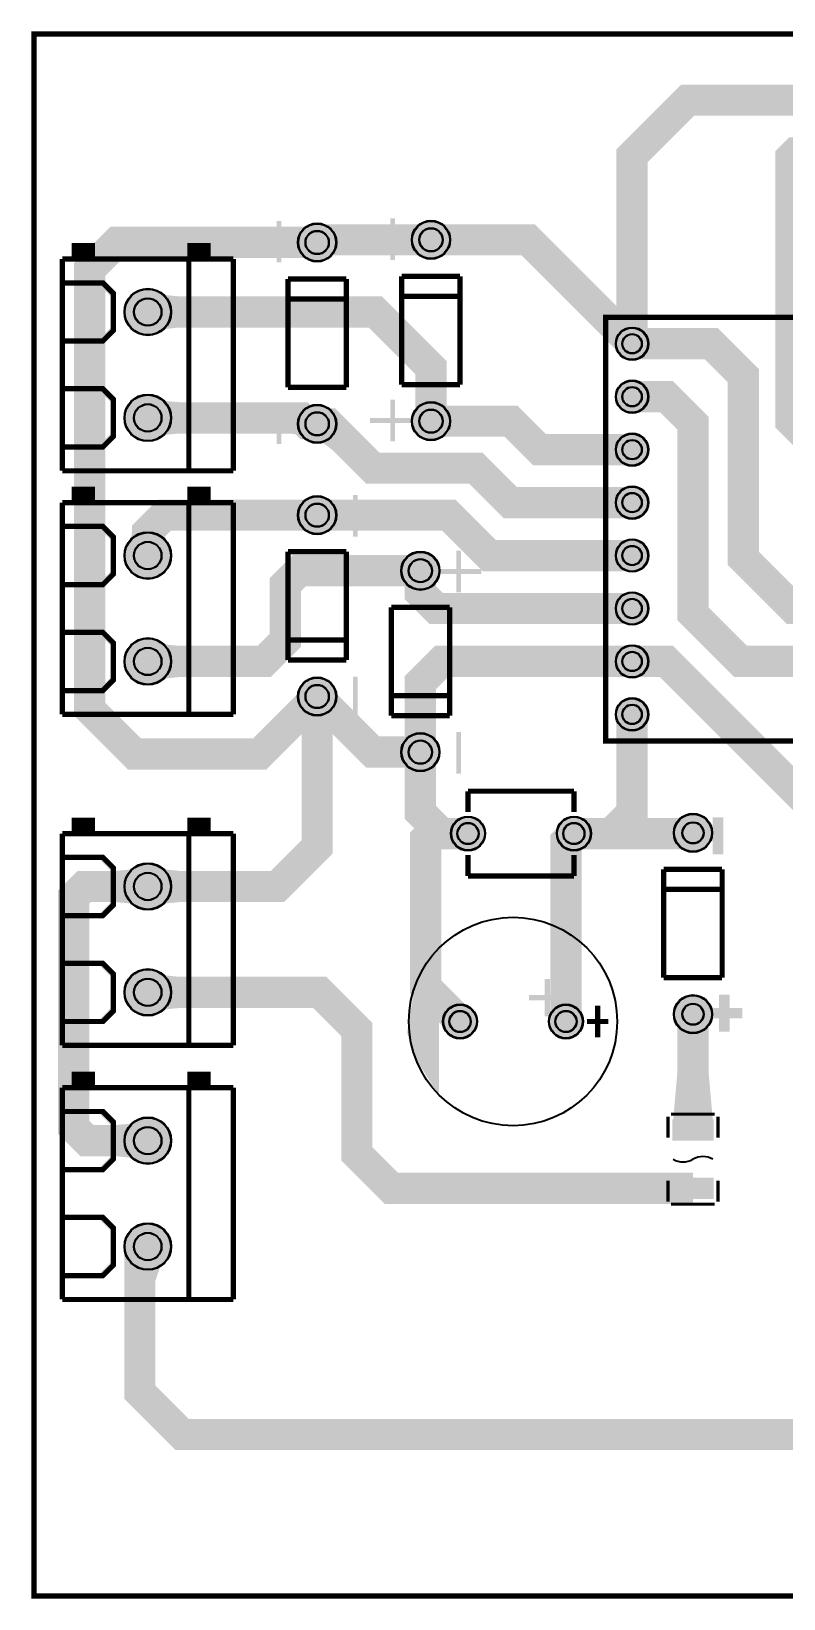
# Model space of a CAD drawing. Header units: millimetres. Extents: x -2 to 80.5, y -2.8 to 72.4.
# Drawn here: x -2 to 34.1, y -2.8 to 72.4 of the extents above; entities that cross this region are included whole.
import ezdxf

# ---------------------------------------------------------------- set-up
doc = ezdxf.new("R2010")
doc.units = ezdxf.units.MM
for name, color, linetype, true_color in [('BoardOutLine', 7, 'Continuous', 0xff00ff), ('BottomSolderMaskLayer', 7, 'Continuous', 0xaa00ff), ('Document', 7, 'Continuous', 0xffffff), ('Multi-Layer', 7, 'Continuous', 0xc0c0c0), ('TopLayer', 7, 'Continuous', 0xff0000), ('TopPasteMaskLayer', 7, 'Continuous', 0x808080), ('TopSilkLayer', 7, 'Continuous', 0xffcc00), ('TopSolderMaskLayer', 7, 'Continuous', 0x800080)]:
    doc.layers.add(name, color=color, linetype=linetype, true_color=true_color)

msp = doc.modelspace()

# ---------------------------------------------------------------- hatches: boundary and pattern name
at = {"layer": 'BottomSolderMaskLayer'}
for points in [[(10.759, 62.262, 1), (12.609, 62.262, 1)], [(16.22, 62.389, 1), (18.07, 62.389, 1)], [(2.431, 58.928, 1), (4.681, 58.928, 1)], [(26.01, 57.404, 1), (27.584, 57.404, 1)], [(26.01, 54.864, 1), (27.584, 54.864, 1)], [(2.431, 53.848, 1), (4.681, 53.848, 1)], [(10.759, 53.562, 1), (12.609, 53.562, 1)], [(16.22, 53.689, 1), (18.07, 53.689, 1)], [(26.01, 52.324, 1), (27.584, 52.324, 1)], [(26.01, 49.784, 1), (27.584, 49.784, 1)], [(10.759, 49.181, 1), (12.609, 49.181, 1)], [(2.431, 47.244, 1), (4.681, 47.244, 1)], [(15.712, 46.514, 1), (17.562, 46.514, 1)], [(26.01, 47.244, 1), (27.584, 47.244, 1)], [(26.01, 44.704, 1), (27.584, 44.704, 1)], [(2.431, 42.164, 1), (4.681, 42.164, 1)], [(26.01, 42.164, 1), (27.584, 42.164, 1)], [(10.759, 40.481, 1), (12.609, 40.481, 1)], [(26.01, 39.624, 1), (27.584, 39.624, 1)], [(15.712, 37.814, 1), (17.562, 37.814, 1)], [(18.098, 33.909, 1), (19.748, 33.909, 1)], [(23.178, 33.909, 1), (24.828, 33.909, 1)], [(28.793, 33.941, 1), (30.643, 33.941, 1)], [(2.431, 31.369, 1), (4.681, 31.369, 1)], [(2.431, 26.289, 1), (4.681, 26.289, 1)], [(17.717, 24.892, 1), (19.367, 24.892, 1)], [(22.797, 24.892, 1), (24.447, 24.892, 1)], [(28.793, 25.241, 1), (30.643, 25.241, 1)], [(2.431, 19.177, 1), (4.681, 19.177, 1)], [(2.431, 14.097, 1), (4.681, 14.097, 1)]]:
    msp.add_hatch(color=256, dxfattribs=at).paths.add_polyline_path(points)
at = {"layer": 'Document'}
for points in [[(9.734, 61.302), (9.734, 63.292), (9.964, 63.292), (9.964, 61.302)], [(15.195, 61.429), (15.195, 63.419), (15.425, 63.419), (15.425, 61.429)], [(0.889, 61.468), (0.889, 62.103), (0.032, 62.103), (0.032, 61.468)], [(5.588, 61.468), (5.588, 62.103), (6.445, 62.103), (6.445, 61.5), (6.477, 61.468)], [(-0.635, 57.404), (1.397, 57.404), (2.032, 58.039), (2.032, 59.817), (1.397, 60.452), (-0.635, 60.452), (-0.635, 60.198), (1.27, 60.198), (1.778, 59.69), (1.778, 58.166), (1.27, 57.658), (-0.635, 57.658)], [(-0.635, 52.324), (1.397, 52.324), (2.032, 52.959), (2.032, 54.737), (1.397, 55.372), (-0.635, 55.372), (-0.635, 55.118), (1.27, 55.118), (1.778, 54.61), (1.778, 53.086), (1.27, 52.578), (-0.635, 52.578)], [(9.734, 52.602), (9.734, 54.592), (9.964, 54.592), (9.964, 52.602)], [(15.195, 52.729), (15.195, 54.719), (15.425, 54.719), (15.425, 52.729)], [(10.754, 53.482), (8.764, 53.482), (8.764, 53.712), (10.754, 53.712)], [(16.215, 53.609), (14.225, 53.609), (14.225, 53.839), (16.215, 53.839)], [(0.889, 49.784), (0.889, 50.419), (0.032, 50.419), (0.032, 49.784)], [(5.588, 49.784), (5.588, 50.419), (6.445, 50.419), (6.445, 49.816), (6.477, 49.784)], [(13.634, 50.141), (13.634, 48.151), (13.404, 48.151), (13.404, 50.141)], [(12.614, 49.261), (14.604, 49.261), (14.604, 49.031), (12.614, 49.031)], [(-0.635, 45.72), (1.397, 45.72), (2.032, 46.355), (2.032, 48.133), (1.397, 48.768), (-0.635, 48.768), (-0.635, 48.514), (1.27, 48.514), (1.778, 48.006), (1.778, 46.482), (1.27, 45.974), (-0.635, 45.974)], [(18.587, 47.474), (18.587, 45.484), (18.357, 45.484), (18.357, 47.474)], [(17.567, 46.594), (19.557, 46.594), (19.557, 46.364), (17.567, 46.364)], [(-0.635, 40.64), (1.397, 40.64), (2.032, 41.275), (2.032, 43.053), (1.397, 43.688), (-0.635, 43.688), (-0.635, 43.434), (1.27, 43.434), (1.778, 42.926), (1.778, 41.402), (1.27, 40.894), (-0.635, 40.894)], [(13.634, 41.441), (13.634, 39.451), (13.404, 39.451), (13.404, 41.441)], [(18.587, 38.774), (18.587, 36.784), (18.357, 36.784), (18.357, 38.774)], [(31.169, 34.693), (31.169, 32.915), (30.661, 32.915), (30.661, 34.693)], [(0.889, 33.909), (0.889, 34.544), (0.032, 34.544), (0.032, 33.909)], [(5.588, 33.909), (5.588, 34.544), (6.445, 34.544), (6.445, 33.941), (6.477, 33.909)], [(-0.635, 29.845), (1.397, 29.845), (2.032, 30.48), (2.032, 32.258), (1.397, 32.893), (-0.635, 32.893), (-0.635, 32.639), (1.27, 32.639), (1.778, 32.131), (1.778, 30.607), (1.27, 30.099), (-0.635, 30.099)], [(-0.635, 24.765), (1.397, 24.765), (2.032, 25.4), (2.032, 27.178), (1.397, 27.813), (-0.635, 27.813), (-0.635, 27.559), (1.27, 27.559), (1.778, 27.051), (1.778, 25.527), (1.27, 25.019), (-0.635, 25.019)], [(22.86, 25.654), (22.86, 26.924), (22.606, 26.924), (22.606, 25.146), (22.86, 25.146)], [(23.622, 25.908), (21.844, 25.908), (21.844, 26.162), (23.622, 26.162)], [(31.477, 26.176), (31.477, 24.398), (30.969, 24.398), (30.969, 26.176)], [(30.311, 25.546), (32.089, 25.546), (32.089, 25.038), (30.311, 25.038)], [(0.889, 21.717), (0.889, 22.352), (0.032, 22.352), (0.032, 21.717)], [(5.588, 21.717), (5.588, 22.352), (6.445, 22.352), (6.445, 21.749), (6.477, 21.717)], [(-0.635, 17.653), (1.397, 17.653), (2.032, 18.288), (2.032, 20.066), (1.397, 20.701), (-0.635, 20.701), (-0.635, 20.447), (1.27, 20.447), (1.778, 19.939), (1.778, 18.415), (1.27, 17.907), (-0.635, 17.907)], [(-0.635, 12.573), (1.397, 12.573), (2.032, 13.208), (2.032, 14.986), (1.397, 15.621), (-0.635, 15.621), (-0.635, 15.367), (1.27, 15.367), (1.778, 14.859), (1.778, 13.335), (1.27, 12.827), (-0.635, 12.827)]]:
    msp.add_hatch(color=256, dxfattribs=at).paths.add_polyline_path(points)
at = {"layer": 'Multi-Layer'}
for points in [[(10.784, 62.262, 1), (12.584, 62.262, 1)], [(16.245, 62.389, 1), (18.045, 62.389, 1)], [(2.456, 58.928, 1), (4.656, 58.928, 1)], [(26.035, 57.404, 1), (27.559, 57.404, 1)], [(2.456, 53.848, 1), (4.656, 53.848, 1)], [(26.035, 54.864, 1), (27.559, 54.864, 1)], [(10.784, 53.562, 1), (12.584, 53.562, 1)], [(16.245, 53.689, 1), (18.045, 53.689, 1)], [(26.035, 52.324, 1), (27.559, 52.324, 1)], [(26.035, 49.784, 1), (27.559, 49.784, 1)], [(10.784, 49.181, 1), (12.584, 49.181, 1)], [(2.456, 47.244, 1), (4.656, 47.244, 1)], [(15.737, 46.514, 1), (17.537, 46.514, 1)], [(26.035, 47.244, 1), (27.559, 47.244, 1)], [(26.035, 44.704, 1), (27.559, 44.704, 1)], [(2.456, 42.164, 1), (4.656, 42.164, 1)], [(26.035, 42.164, 1), (27.559, 42.164, 1)], [(10.784, 40.481, 1), (12.584, 40.481, 1)], [(26.035, 39.624, 1), (27.559, 39.624, 1)], [(15.737, 37.814, 1), (17.537, 37.814, 1)], [(18.123, 33.909, 1), (19.723, 33.909, 1)], [(23.203, 33.909, 1), (24.803, 33.909, 1)], [(28.818, 33.941, 1), (30.618, 33.941, 1)], [(2.456, 31.369, 1), (4.656, 31.369, 1)], [(2.456, 26.289, 1), (4.656, 26.289, 1)], [(17.742, 24.892, 1), (19.342, 24.892, 1)], [(22.822, 24.892, 1), (24.422, 24.892, 1)], [(28.818, 25.241, 1), (30.618, 25.241, 1)], [(2.456, 19.177, 1), (4.656, 19.177, 1)], [(2.456, 14.097, 1), (4.656, 14.097, 1)]]:
    msp.add_hatch(color=256, dxfattribs=at).paths.add_polyline_path(points)
at = {"layer": 'TopLayer'}
for points in [[(11.089, 62.938), (11.088, 61.588), (10.458, 61.513), (10.459, 63.013)], [(12.346, 61.652), (12.206, 62.995), (12.825, 63.139), (12.981, 61.639)], [(16.55, 61.714), (16.55, 63.064), (15.92, 63.139), (15.92, 61.639)], [(17.74, 61.714), (17.74, 63.064), (18.37, 63.139), (18.37, 61.639)], [(4.284, 58.103), (4.284, 59.753), (5.054, 59.678), (5.054, 58.178)], [(26.037, 57.356), (26.845, 58.165), (26.594, 58.668), (25.533, 57.607)], [(27.369, 57.908), (26.226, 57.908), (26.047, 58.442), (27.547, 58.442)], [(27.301, 56.833), (27.301, 57.976), (27.834, 58.154), (27.834, 56.654)], [(17.82, 54.284), (16.47, 54.284), (16.395, 54.914), (17.895, 54.914)], [(27.301, 54.293), (27.301, 55.436), (27.834, 55.614), (27.834, 54.114)], [(4.284, 53.023), (4.284, 54.673), (5.054, 54.598), (5.054, 53.098)], [(11.263, 54.357), (10.948, 53.045), (10.313, 53.098), (10.673, 54.598)], [(17.74, 53.014), (17.74, 54.364), (18.37, 54.439), (18.37, 52.939)], [(12.52, 53.896), (11.91, 52.691), (12.421, 52.305), (13.134, 53.713)], [(26.293, 51.753), (26.293, 52.896), (25.76, 53.074), (25.76, 51.574)], [(26.293, 49.213), (26.293, 50.356), (25.76, 50.534), (25.76, 49.034)], [(11.089, 48.506), (11.089, 49.856), (10.459, 49.931), (10.459, 48.431)], [(12.279, 48.506), (12.279, 49.856), (12.909, 49.931), (12.909, 48.431)], [(4.381, 47.972), (2.731, 47.972), (2.806, 48.387), (4.306, 48.387)], [(26.293, 46.673), (26.293, 47.816), (25.76, 47.994), (25.76, 46.494)], [(16.042, 47.19), (16.041, 45.84), (15.411, 45.765), (15.412, 47.265)], [(17.312, 45.919), (15.962, 45.919), (15.887, 45.466), (17.387, 45.466)], [(26.293, 44.133), (26.293, 45.276), (25.76, 45.454), (25.76, 43.954)], [(4.284, 41.339), (4.284, 42.989), (5.054, 42.914), (5.054, 41.414)], [(26.293, 41.593), (26.293, 42.736), (25.76, 42.914), (25.76, 41.414)], [(27.301, 41.593), (27.301, 42.736), (27.834, 42.914), (27.834, 41.414)], [(10.786, 40.537), (11.74, 39.583), (11.348, 39.084), (10.287, 40.145)], [(12.359, 39.886), (11.009, 39.886), (10.934, 39.256), (12.434, 39.256)], [(11.628, 39.583), (12.582, 40.537), (13.081, 40.145), (12.02, 39.084)], [(27.369, 39.12), (26.226, 39.12), (26.047, 38.587), (27.547, 38.587)], [(16.042, 37.139), (16.042, 38.489), (15.412, 38.564), (15.412, 37.064)], [(17.312, 38.409), (15.962, 38.409), (15.887, 39.039), (17.387, 39.039)], [(17.312, 37.219), (15.962, 37.219), (15.887, 36.589), (17.387, 36.589)], [(18.394, 33.309), (18.394, 34.509), (17.834, 34.659), (17.834, 33.159)], [(18.394, 33.309), (18.394, 34.509), (17.834, 34.659), (17.834, 33.159)], [(24.532, 33.309), (24.532, 34.509), (25.092, 34.659), (25.092, 33.159)], [(24.532, 33.309), (24.532, 34.509), (25.092, 34.659), (25.092, 33.159)], [(29.141, 33.251), (29.105, 34.6), (28.474, 34.659), (28.513, 33.159)], [(24.38, 33.203), (23.256, 33.623), (22.872, 33.169), (24.372, 32.609)], [(2.828, 30.544), (2.828, 32.194), (2.058, 32.119), (2.058, 30.619)], [(4.284, 30.544), (4.284, 32.194), (5.054, 32.119), (5.054, 30.619)], [(4.284, 25.464), (4.284, 27.114), (5.054, 27.039), (5.054, 25.539)], [(17.744, 24.842), (18.592, 25.69), (18.302, 26.193), (17.242, 25.132)], [(24.222, 25.421), (23.022, 25.421), (22.872, 25.981), (24.372, 25.981)], [(30.393, 24.646), (29.043, 24.646), (28.968, 24.016), (30.468, 24.016)], [(28.768, 20.185), (30.668, 20.185), (30.468, 22.435), (28.968, 22.435)], [(2.828, 18.352), (2.828, 20.002), (2.058, 19.927), (2.058, 18.427)], [(30.668, 20.185), (30.668, 19.185), (28.768, 19.185), (28.768, 20.185)], [(30.668, 17.391), (30.668, 16.391), (28.768, 16.391), (28.768, 17.391)], [(4.169, 13.183), (2.573, 13.603), (2.425, 12.846), (3.925, 12.451)]]:
    msp.add_hatch(color=256, dxfattribs=at).paths.add_polyline_path(points)
at = {"layer": 'TopPasteMaskLayer'}
for points in [[(30.668, 20.185), (30.668, 19.185), (28.768, 19.185), (28.768, 20.185)], [(30.668, 17.391), (30.668, 16.391), (28.768, 16.391), (28.768, 17.391)]]:
    msp.add_hatch(color=256, dxfattribs=at).paths.add_polyline_path(points)
at = {"layer": 'TopSilkLayer'}
for points in [[(0.889, 61.468), (0.889, 62.103), (0.032, 62.103), (0.032, 61.468)], [(5.588, 61.468), (5.588, 62.103), (6.445, 62.103), (6.445, 61.5), (6.477, 61.468)], [(0.889, 49.784), (0.889, 50.419), (0.032, 50.419), (0.032, 49.784)], [(5.588, 49.784), (5.588, 50.419), (6.445, 50.419), (6.445, 49.816), (6.477, 49.784)], [(0.889, 33.909), (0.889, 34.544), (0.032, 34.544), (0.032, 33.909)], [(5.588, 33.909), (5.588, 34.544), (6.445, 34.544), (6.445, 33.941), (6.477, 33.909)], [(17.526, 21.336), (17.526, 28.448), (16.764, 27.432), (16.256, 25.908), (16.002, 24.384), (16.256, 23.368)], [(0.889, 21.717), (0.889, 22.352), (0.032, 22.352), (0.032, 21.717)], [(5.588, 21.717), (5.588, 22.352), (6.445, 22.352), (6.445, 21.749), (6.477, 21.717)]]:
    msp.add_hatch(color=256, dxfattribs=at).paths.add_polyline_path(points)
at = {"layer": 'TopSolderMaskLayer'}
for points in [[(10.759, 62.262, 1), (12.609, 62.262, 1)], [(16.22, 62.389, 1), (18.07, 62.389, 1)], [(2.431, 58.928, 1), (4.681, 58.928, 1)], [(26.01, 57.404, 1), (27.584, 57.404, 1)], [(26.01, 54.864, 1), (27.584, 54.864, 1)], [(2.431, 53.848, 1), (4.681, 53.848, 1)], [(10.759, 53.562, 1), (12.609, 53.562, 1)], [(16.22, 53.689, 1), (18.07, 53.689, 1)], [(26.01, 52.324, 1), (27.584, 52.324, 1)], [(26.01, 49.784, 1), (27.584, 49.784, 1)], [(10.759, 49.181, 1), (12.609, 49.181, 1)], [(2.431, 47.244, 1), (4.681, 47.244, 1)], [(15.712, 46.514, 1), (17.562, 46.514, 1)], [(26.01, 47.244, 1), (27.584, 47.244, 1)], [(26.01, 44.704, 1), (27.584, 44.704, 1)], [(2.431, 42.164, 1), (4.681, 42.164, 1)], [(26.01, 42.164, 1), (27.584, 42.164, 1)], [(10.759, 40.481, 1), (12.609, 40.481, 1)], [(26.01, 39.624, 1), (27.584, 39.624, 1)], [(15.712, 37.814, 1), (17.562, 37.814, 1)], [(18.098, 33.909, 1), (19.748, 33.909, 1)], [(23.178, 33.909, 1), (24.828, 33.909, 1)], [(28.793, 33.941, 1), (30.643, 33.941, 1)], [(2.431, 31.369, 1), (4.681, 31.369, 1)], [(2.431, 26.289, 1), (4.681, 26.289, 1)], [(17.717, 24.892, 1), (19.367, 24.892, 1)], [(22.797, 24.892, 1), (24.447, 24.892, 1)], [(28.793, 25.241, 1), (30.643, 25.241, 1)], [(2.431, 19.177, 1), (4.681, 19.177, 1)], [(30.716, 20.198), (30.716, 19.172), (28.72, 19.172), (28.72, 20.198)], [(30.716, 17.404), (30.716, 16.378), (28.72, 16.378), (28.72, 17.404)], [(2.431, 14.097, 1), (4.681, 14.097, 1)]]:
    msp.add_hatch(color=256, dxfattribs=at).paths.add_polyline_path(points)

# ---------------------------------------------------------------- linework, layer by layer
at = {"layer": 'BoardOutLine', "const_width": 0.254}
msp.add_lwpolyline([(-1.905, 72.263), (80.391, 72.263), (80.391, -2.667), (-1.905, -2.667), (-1.905, 72.263)], close=True, dxfattribs=at)
at = {"layer": 'BottomSolderMaskLayer'}
for centre, radius in [((11.684, 62.262), 0.925), ((17.145, 62.389), 0.925), ((11.684, 62.262), 0.566), ((17.145, 62.389), 0.566), ((3.556, 58.928), 1.125), ((3.556, 58.928), 0.665), ((26.797, 57.404), 0.787), ((26.797, 57.404), 0.472), ((26.797, 54.864), 0.787), ((3.556, 53.848), 1.125), ((26.797, 54.864), 0.472), ((3.556, 53.848), 0.665), ((11.684, 53.562), 0.925), ((17.145, 53.689), 0.925), ((17.145, 53.689), 0.566), ((11.684, 53.562), 0.566), ((26.797, 52.324), 0.787), ((26.797, 52.324), 0.472), ((26.797, 49.784), 0.787), ((11.684, 49.181), 0.925), ((11.684, 49.181), 0.566), ((26.797, 49.784), 0.472), ((3.556, 47.244), 1.125), ((3.556, 47.244), 0.665), ((16.637, 46.514), 0.925), ((26.797, 47.244), 0.787), ((26.797, 47.244), 0.472), ((16.637, 46.514), 0.566), ((26.797, 44.704), 0.787), ((26.797, 44.704), 0.472), ((3.556, 42.164), 1.125), ((26.797, 42.164), 0.787), ((3.556, 42.164), 0.665), ((26.797, 42.164), 0.472), ((11.684, 40.481), 0.925), ((11.684, 40.481), 0.566), ((26.797, 39.624), 0.787), ((26.797, 39.624), 0.472), ((16.637, 37.814), 0.925), ((16.637, 37.814), 0.566), ((18.923, 33.909), 0.825), ((24.003, 33.909), 0.825), ((29.718, 33.941), 0.925), ((18.923, 33.909), 0.516), ((24.003, 33.909), 0.516), ((29.718, 33.941), 0.514), ((3.556, 31.369), 1.125), ((3.556, 31.369), 0.665), ((3.556, 26.289), 1.125), ((3.556, 26.289), 0.665), ((18.542, 24.892), 0.825), ((23.622, 24.892), 0.825), ((29.718, 25.241), 0.925), ((29.718, 25.241), 0.514), ((18.542, 24.892), 0.516), ((23.622, 24.892), 0.516), ((3.556, 19.177), 1.125), ((3.556, 19.177), 0.665), ((3.556, 14.097), 1.125), ((3.556, 14.097), 0.665)]:
    msp.add_circle(centre, radius, dxfattribs=at)
at = {"layer": 'Multi-Layer'}
for centre, radius in [((11.684, 62.262), 0.9), ((17.145, 62.389), 0.9), ((11.684, 62.262), 0.55), ((17.145, 62.389), 0.55), ((3.556, 58.928), 1.1), ((3.556, 58.928), 0.65), ((26.797, 57.404), 0.762), ((26.797, 57.404), 0.457), ((3.556, 53.848), 1.1), ((26.797, 54.864), 0.762), ((26.797, 54.864), 0.457), ((3.556, 53.848), 0.65), ((11.684, 53.562), 0.9), ((17.145, 53.689), 0.9), ((17.145, 53.689), 0.55), ((11.684, 53.562), 0.55), ((26.797, 52.324), 0.762), ((26.797, 52.324), 0.457), ((26.797, 49.784), 0.762), ((11.684, 49.181), 0.9), ((11.684, 49.181), 0.55), ((26.797, 49.784), 0.457), ((3.556, 47.244), 1.1), ((3.556, 47.244), 0.65), ((16.637, 46.514), 0.9), ((26.797, 47.244), 0.762), ((26.797, 47.244), 0.457), ((16.637, 46.514), 0.55), ((26.797, 44.704), 0.762), ((26.797, 44.704), 0.457), ((3.556, 42.164), 1.1), ((26.797, 42.164), 0.762), ((3.556, 42.164), 0.65), ((26.797, 42.164), 0.457), ((11.684, 40.481), 0.9), ((11.684, 40.481), 0.55), ((26.797, 39.624), 0.762), ((26.797, 39.624), 0.457), ((16.637, 37.814), 0.9), ((16.637, 37.814), 0.55), ((18.923, 33.909), 0.8), ((24.003, 33.909), 0.8), ((29.718, 33.941), 0.9), ((18.923, 33.909), 0.5), ((24.003, 33.909), 0.5), ((29.718, 33.941), 0.5), ((3.556, 31.369), 1.1), ((3.556, 31.369), 0.65), ((3.556, 26.289), 1.1), ((3.556, 26.289), 0.65), ((18.542, 24.892), 0.8), ((23.622, 24.892), 0.8), ((29.718, 25.241), 0.9), ((29.718, 25.241), 0.5), ((18.542, 24.892), 0.5), ((23.622, 24.892), 0.5), ((3.556, 19.177), 1.1), ((3.556, 19.177), 0.65), ((3.556, 14.097), 1.1), ((3.556, 14.097), 0.65)]:
    msp.add_circle(centre, radius, dxfattribs=at)
at = {"layer": 'TopLayer'}
for points, const_width in [([(26.797, 57.404), (26.797, 66.421), (29.464, 69.088), (69.088, 69.088), (70.358, 67.818), (70.358, 57.15), (71.628, 55.88), (74.676, 55.88)], 1.5), ([(74.676, 53.34), (71.247, 53.34), (67.183, 57.404), (67.183, 64.516), (64.897, 66.802), (34.544, 66.802), (34.163, 66.421), (34.163, 53.594), (37.973, 49.784), (39.497, 49.784)], 1), ([(11.684, 62.263), (2.065, 62.263), (0.762, 60.96), (0.762, 39.878), (2.921, 37.719), (8.922, 37.719), (11.684, 40.481)], 1.5), ([(17.145, 62.389), (11.811, 62.389), (11.684, 62.262)], 1.5), ([(17.145, 62.389), (21.812, 62.389), (26.797, 57.404)], 1.5), ([(17.145, 53.689), (17.145, 56.261), (14.478, 58.928), (3.556, 58.928)], 1.5), ([(26.797, 57.404), (30.607, 57.404), (32.131, 55.88), (32.131, 47.117), (34.544, 44.704), (39.497, 44.704)], 1.5), ([(26.797, 54.864), (28.448, 54.864), (29.718, 53.594), (29.718, 44.45), (32.004, 42.164), (39.497, 42.164)], 1.5), ([(3.556, 53.848), (10.922, 53.848), (11.208, 53.562), (11.684, 53.562)], 1.5), ([(11.684, 53.561), (12.225, 53.561), (14.351, 51.435), (19.304, 51.435), (20.955, 49.784), (26.797, 49.784)], 1.5), ([(17.145, 53.689), (20.987, 53.689), (22.352, 52.324), (26.797, 52.324)], 1.5), ([(3.556, 47.244), (3.556, 48.387), (4.35, 49.181), (11.684, 49.181)], 1.5), ([(11.684, 49.181), (18.002, 49.181), (19.939, 47.244), (26.797, 47.244)], 1.5), ([(3.556, 42.164), (9.144, 42.164), (10.16, 43.18), (10.16, 45.847), (10.828, 46.515), (16.637, 46.515)], 1.5), ([(16.637, 46.515), (16.637, 45.466), (17.399, 44.704), (26.797, 44.704)], 1.5), ([(16.637, 37.813), (16.637, 41.148), (17.653, 42.164), (26.797, 42.164)], 1.5), ([(35.814, 31.115), (35.814, 34.798), (28.448, 42.164), (26.797, 42.164)], 1.5), ([(11.684, 40.481), (11.684, 33.274), (9.779, 31.369), (3.302, 31.369)], 1.5), ([(16.637, 37.814), (14.351, 37.814), (11.684, 40.481)], 1.5), ([(26.797, 39.624), (26.797, 34.925), (25.781, 33.909), (24.003, 33.909)], 1.5), ([(16.637, 37.813), (16.637, 34.925), (17.653, 33.909), (18.923, 33.909)], 1.5), ([(18.542, 24.892), (16.891, 26.543), (16.891, 33.655), (17.145, 33.909), (18.923, 33.909)], 1.5), ([(24.003, 33.909), (23.622, 33.528), (23.622, 24.892)], 1.5), ([(24.003, 33.909), (29.686, 33.909), (29.718, 33.941)], 1.5), ([(3.302, 31.369), (0.508, 31.369), (0, 30.861), (0, 19.812), (0.635, 19.177), (3.175, 19.177)], 1.5), ([(3.302, 26.289), (11.811, 26.289), (13.589, 24.511), (13.589, 18.542), (15.24, 16.891), (29.718, 16.891)], 1.5), ([(29.718, 19.685), (29.718, 25.24)], 1.5), ([(3.175, 14.097), (3.175, 7.112), (5.207, 5.08), (51.816, 5.08)], 1.5)]:
    msp.add_lwpolyline(points, dxfattribs=dict(at, const_width=const_width))
at = {"layer": 'TopSilkLayer'}
for points, const_width in [([(0.889, 61.468), (0.889, 62.103), (0.032, 62.103), (0.032, 61.468)], 0.254), ([(6.445, 61.468), (6.445, 62.103), (5.588, 62.103), (5.588, 61.468)], 0.254), ([(-0.544, 61.468), (-0.544, 51.308)], 0.254), ([(7.656, 61.468), (-0.544, 61.468)], 0.254), ([(5.526, 61.468), (5.526, 51.308)], 0.254), ([(7.656, 61.468), (7.656, 51.308)], 0.254), ([(-0.544, 60.533), (-0.544, 60.325), (1.397, 60.325), (1.905, 59.817), (1.905, 58.039), (1.397, 57.531), (-0.544, 57.531)], 0.254), ([(13.084, 60.512), (10.284, 60.512)], 0.254), ([(10.284, 60.512), (10.284, 55.312)], 0.254), ([(13.084, 60.512), (13.084, 55.312)], 0.254), ([(18.545, 60.639), (15.745, 60.639)], 0.254), ([(15.745, 60.639), (15.745, 55.439)], 0.254), ([(18.545, 60.639), (18.545, 55.439)], 0.254), ([(13.084, 59.553), (10.284, 59.553)], 0.254), ([(18.545, 59.68), (15.745, 59.68)], 0.254), ([(-0.544, 55.453), (-0.544, 55.245), (1.397, 55.245), (1.905, 54.737), (1.905, 52.959), (1.397, 52.451), (-0.544, 52.451)], 0.254), ([(13.084, 55.312), (10.284, 55.312)], 0.254), ([(18.545, 55.439), (15.745, 55.439)], 0.254), ([(7.656, 51.308), (-0.544, 51.308)], 0.254), ([(0.889, 49.784), (0.889, 50.419), (0.032, 50.419), (0.032, 49.784)], 0.254), ([(6.445, 49.784), (6.445, 50.419), (5.588, 50.419), (5.588, 49.784)], 0.254), ([(-0.544, 49.784), (-0.544, 39.624)], 0.254), ([(7.656, 49.784), (-0.544, 49.784)], 0.254), ([(5.526, 49.784), (5.526, 39.624)], 0.254), ([(7.656, 49.784), (7.656, 39.624)], 0.254), ([(-0.544, 48.849), (-0.544, 48.641), (1.397, 48.641), (1.905, 48.133), (1.905, 46.355), (1.397, 45.847), (-0.544, 45.847)], 0.254), ([(10.284, 47.431), (13.084, 47.431)], 0.254), ([(10.284, 42.231), (10.284, 47.431)], 0.254), ([(13.084, 42.231), (13.084, 47.431)], 0.254), ([(15.237, 44.764), (18.037, 44.764)], 0.254), ([(15.237, 39.564), (15.237, 44.764)], 0.254), ([(18.037, 39.564), (18.037, 44.764)], 0.254), ([(-0.544, 43.769), (-0.544, 43.561), (1.397, 43.561), (1.905, 43.053), (1.905, 41.275), (1.397, 40.767), (-0.544, 40.767)], 0.254), ([(10.284, 43.19), (13.084, 43.19)], 0.254), ([(10.284, 42.231), (13.084, 42.231)], 0.254), ([(15.237, 40.523), (18.037, 40.523)], 0.254), ([(7.656, 39.624), (-0.544, 39.624)], 0.254), ([(15.237, 39.564), (18.037, 39.564)], 0.254), ([(18.923, 35.941), (24.003, 35.941)], 0.254), ([(18.923, 35.941), (18.923, 34.94)], 0.254), ([(24.003, 35.941), (24.003, 34.94)], 0.254), ([(0.889, 33.909), (0.889, 34.544), (0.032, 34.544), (0.032, 33.909)], 0.254), ([(6.445, 33.909), (6.445, 34.544), (5.588, 34.544), (5.588, 33.909)], 0.254), ([(-0.544, 33.909), (-0.544, 23.749)], 0.254), ([(7.656, 33.909), (-0.544, 33.909)], 0.254), ([(5.526, 33.909), (5.526, 23.749)], 0.254), ([(7.656, 33.909), (7.656, 23.749)], 0.254), ([(-0.544, 32.974), (-0.544, 32.766), (1.397, 32.766), (1.905, 32.258), (1.905, 30.48), (1.397, 29.972), (-0.544, 29.972)], 0.254), ([(18.923, 32.878), (18.923, 31.877)], 0.254), ([(24.003, 32.878), (24.003, 31.877)], 0.254), ([(18.923, 31.877), (24.003, 31.877)], 0.254), ([(28.318, 32.191), (28.318, 26.991)], 0.254), ([(31.118, 32.191), (28.318, 32.191)], 0.254), ([(31.118, 32.191), (31.118, 26.991)], 0.254), ([(31.118, 31.232), (28.318, 31.232)], 0.254), ([(-0.544, 27.894), (-0.544, 27.686), (1.397, 27.686), (1.905, 27.178), (1.905, 25.4), (1.397, 24.892), (-0.544, 24.892)], 0.254), ([(31.118, 26.991), (28.318, 26.991)], 0.254), ([(25.146, 24.13), (25.146, 25.654)], 0.254), ([(25.654, 24.892), (24.638, 24.892)], 0.254), ([(7.656, 23.749), (-0.544, 23.749)], 0.254), ([(-0.544, 21.717), (-0.544, 11.557)], 0.254), ([(7.656, 21.717), (-0.544, 21.717)], 0.254), ([(0.889, 21.717), (0.889, 22.352), (0.032, 22.352), (0.032, 21.717)], 0.254), ([(5.526, 21.717), (5.526, 11.557)], 0.254), ([(6.445, 21.717), (6.445, 22.352), (5.588, 22.352), (5.588, 21.717)], 0.254), ([(7.656, 21.717), (7.656, 11.557)], 0.254), ([(-0.544, 20.782), (-0.544, 20.574), (1.397, 20.574), (1.905, 20.066), (1.905, 18.288), (1.397, 17.78), (-0.544, 17.78)], 0.254), ([(28.517, 19.321), (28.517, 20.321)], 0.152), ([(28.67, 20.448), (30.766, 20.448)], 0.152), ([(30.919, 20.321), (30.919, 19.321)], 0.152), ([(28.517, 16.255), (28.517, 17.255)], 0.152), ([(30.919, 17.255), (30.919, 16.255)], 0.152), ([(-0.544, 15.702), (-0.544, 15.494), (1.397, 15.494), (1.905, 14.986), (1.905, 13.208), (1.397, 12.7), (-0.544, 12.7)], 0.254), ([(30.766, 16.128), (28.67, 16.128)], 0.152), ([(7.656, 11.557), (-0.544, 11.557)], 0.254)]:
    msp.add_lwpolyline(points, dxfattribs=dict(at, const_width=const_width))
at = {"layer": 'TopSilkLayer', "const_width": 0.254}
msp.add_lwpolyline([(40.767, 38.354), (25.527, 38.354), (25.527, 58.674), (40.767, 58.674), (40.767, 38.354)], close=True, dxfattribs=at)
at = {"layer": 'TopSilkLayer'}
msp.add_circle((21.082, 24.892), 5, dxfattribs=at)
for centre, start, end in [((29.242, 19.113), 239.99965, 300.00035), ((30.195, 17.463), 59.99965, 120.00035)]:
    msp.add_arc(centre, 0.953, start, end, dxfattribs=at)
at = {"layer": 'TopSolderMaskLayer'}
for centre, radius in [((11.684, 62.262), 0.925), ((17.145, 62.389), 0.925), ((11.684, 62.262), 0.566), ((17.145, 62.389), 0.566), ((3.556, 58.928), 1.125), ((3.556, 58.928), 0.665), ((26.797, 57.404), 0.787), ((26.797, 57.404), 0.472), ((26.797, 54.864), 0.787), ((3.556, 53.848), 1.125), ((26.797, 54.864), 0.472), ((3.556, 53.848), 0.665), ((11.684, 53.562), 0.925), ((17.145, 53.689), 0.925), ((17.145, 53.689), 0.566), ((11.684, 53.562), 0.566), ((26.797, 52.324), 0.787), ((26.797, 52.324), 0.472), ((26.797, 49.784), 0.787), ((11.684, 49.181), 0.925), ((11.684, 49.181), 0.566), ((26.797, 49.784), 0.472), ((3.556, 47.244), 1.125), ((3.556, 47.244), 0.665), ((16.637, 46.514), 0.925), ((26.797, 47.244), 0.787), ((26.797, 47.244), 0.472), ((16.637, 46.514), 0.566), ((26.797, 44.704), 0.787), ((26.797, 44.704), 0.472), ((3.556, 42.164), 1.125), ((26.797, 42.164), 0.787), ((3.556, 42.164), 0.665), ((26.797, 42.164), 0.472), ((11.684, 40.481), 0.925), ((11.684, 40.481), 0.566), ((26.797, 39.624), 0.787), ((26.797, 39.624), 0.472), ((16.637, 37.814), 0.925), ((16.637, 37.814), 0.566), ((18.923, 33.909), 0.825), ((24.003, 33.909), 0.825), ((29.718, 33.941), 0.925), ((18.923, 33.909), 0.516), ((24.003, 33.909), 0.516), ((29.718, 33.941), 0.514), ((3.556, 31.369), 1.125), ((3.556, 31.369), 0.665), ((3.556, 26.289), 1.125), ((3.556, 26.289), 0.665), ((18.542, 24.892), 0.825), ((23.622, 24.892), 0.825), ((29.718, 25.241), 0.925), ((29.718, 25.241), 0.514), ((18.542, 24.892), 0.516), ((23.622, 24.892), 0.516), ((3.556, 19.177), 1.125), ((3.556, 19.177), 0.665), ((3.556, 14.097), 1.125), ((3.556, 14.097), 0.665)]:
    msp.add_circle(centre, radius, dxfattribs=at)

doc.saveas('drawing.dxf')
